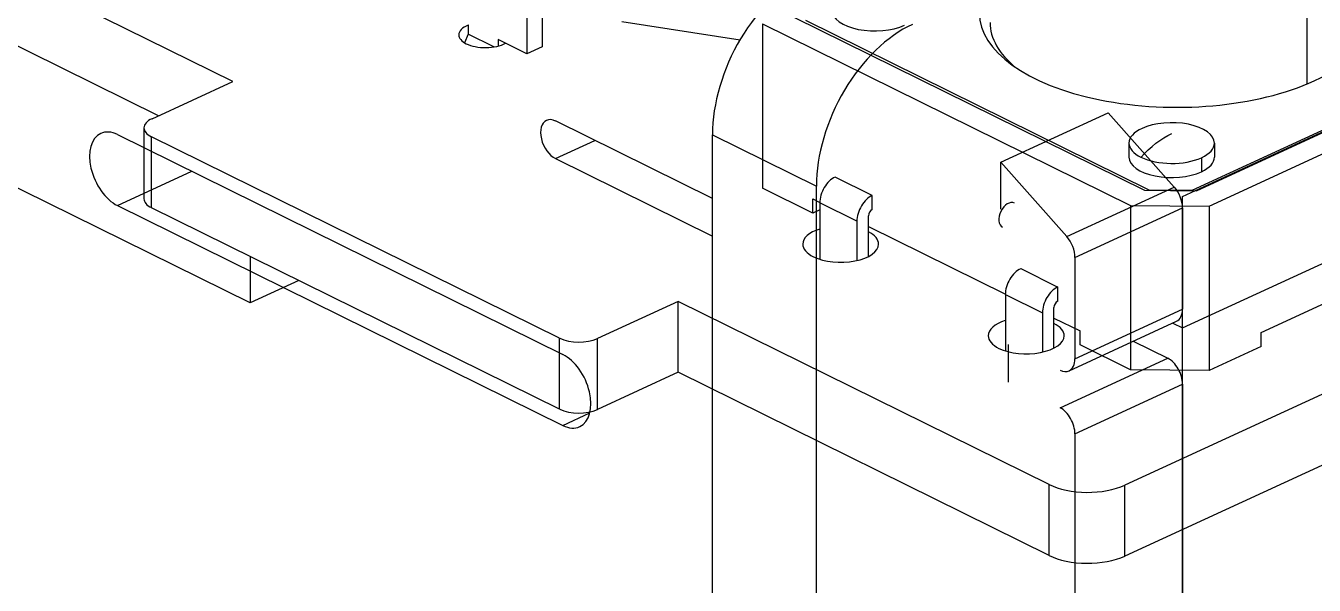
# Model space of a CAD drawing. Header units: millimetres. Extents: x -72 to 43, y -70 to 80.
# Drawn here: x -36.89 to -12.77, y -36.52 to -26.06 of the extents above; entities that cross this region are included whole.
import ezdxf

# ---------------------------------------------------------------- set-up
doc = ezdxf.new("R2010")
doc.units = ezdxf.units.MM
doc.layers.add('Sketch064', color=7, linetype='CONTINUOUS')
doc.layers.add('Sketch065', color=7, linetype='CONTINUOUS')

msp = doc.modelspace()

# ---------------------------------------------------------------- linework, layer by layer
at = {"layer": 'Sketch064'}
for p, q in [((-25.731, -25.977), (-23.517, -26.319)), ((-15.232, -29.248), (-7.835, -25.842)), ((-18.635, -28.61), (-16.621, -27.683)), ((-15.385, -29.075), (-16.621, -27.683)), ((-24.032, -29.289), (-26.973, -27.838)), ((-35.172, -28.093), (-26.834, -32.206)), ((-26.973, -28.542), (-26.235, -28.202)), ((-24.032, -28.097), (-22.087, -29.057)), ((-24.032, -67.835), (-24.032, -28.097)), ((-15.232, -31.709), (-7.835, -28.304)), ((-15.232, -31.709), (-8.041, -28.399)), ((-26.973, -28.542), (-24.032, -29.992)), ((-17.399, -30.002), (-18.635, -28.61)), ((-18.635, -29.49), (-18.635, -28.61)), ((-35.172, -29.421), (-33.78, -28.78)), ((-22.087, -68.794), (-22.087, -29.057)), ((-17.399, -30.002), (-15.385, -29.075)), ((-35.172, -29.421), (-26.834, -33.534)), ((-15.232, -31.709), (-15.232, -29.248)), ((-17.245, -30.392), (-15.232, -29.465)), ((-15.232, -29.465), (-15.232, -31.358)), ((-17.245, -30.392), (-17.245, -32.285)), ((-17.245, -32.285), (-15.232, -31.358)), ((-17.356, -32.511), (-15.342, -31.584)), ((-15.416, -31.618), (-15.232, -31.709)), ((-15.416, -31.618), (-15.232, -31.709)), ((-15.232, -42.469), (-15.232, -31.709)), ((-18.491, -32.725), (-18.491, -32.022)), ((-16.154, -31.958), (-15.509, -32.276)), ((-17.523, -33.203), (-15.509, -32.276)), ((-17.245, -33.692), (-15.232, -32.764)), ((-15.232, -32.764), (-15.232, -42.721)), ((-26.834, -33.534), (-26.33, -33.301)), ((-17.245, -33.692), (-17.245, -43.648))]:
    msp.add_line(p, q, dxfattribs=at)
for centre, major_axis, ratio, start_param, end_param in [((-22.235, -27.269), (-1.106, -2.242), 0.632255, 3.804109, 5.374906), ((-20.289, -28.229), (-1.106, -2.242), 0.632255, 3.804109, 5.374906), ((-26.973, -28.19), (-0.167, 0.363), 0.610857, 0, 2.495701), ((-26.973, -28.19), (-0.167, 0.363), 0.610857, 5.637293, 0), ((-35.172, -28.757), (-0.316, 0.686), 0.610857, 0, 2.495701), ((-35.172, -28.757), (-0.316, 0.686), 0.610857, 5.637293, 0), ((-15.509, -29.328), (0.167, -0.363), 0.610857, 0.924904, 2.032053), ((-18.491, -29.599), (-0.111, -0.224), 0.632255, 3.141593, 0), ((-17.523, -30.255), (0.167, -0.363), 0.610857, 0.924904, 2.032053), ((-15.509, -31.221), (0.167, -0.363), 0.610857, 0, 0.924904), ((-26.834, -32.87), (-0.316, 0.686), 0.610857, 3.141593, 5.637293), ((-17.523, -32.148), (0.167, -0.363), 0.610857, 0, 0.924904), ((-15.509, -32.627), (0.167, -0.363), 0.610857, 0.924904, 2.495701), ((-17.523, -32.148), (0.167, -0.363), 0.610857, 5.637293, 0), ((-17.523, -33.555), (0.167, -0.363), 0.610857, 0.924904, 2.495701), ((-26.834, -32.87), (-0.316, 0.686), 0.610857, 2.495701, 3.141593)]:
    msp.add_ellipse(centre, major_axis=major_axis, ratio=ratio, start_param=start_param, end_param=end_param, dxfattribs=at)
at = {"layer": 'Sketch065'}
for p, q in [((-33.014, -27.1), (-49.69, -18.874)), ((-12.905, -19.546), (-12.905, -27.148)), ((-34.406, -27.741), (-49.69, -20.202)), ((-27.51, -24.111), (-27.51, -26.581)), ((-27.222, -24.228), (-27.222, -26.449)), ((-28.604, -26.042), (-28.604, -26.217)), ((-23.098, -26.018), (-23.098, -29.095)), ((-23.098, -26.018), (-16.205, -29.418)), ((-22.494, -25.904), (-15.946, -29.134)), ((-22.292, -25.954), (-15.86, -29.127)), ((-28.604, -26.217), (-28.673, -26.376)), ((-28.126, -26.453), (-28.604, -26.217)), ((-15.052, -29.134), (-8.394, -26.068)), ((-27.51, -26.581), (-28.048, -26.316)), ((-28.048, -26.316), (-28.048, -26.437)), ((-27.222, -26.449), (-27.51, -26.581)), ((-34.525, -27.795), (-33.014, -27.1)), ((-32.691, -31.24), (-39.75, -27.758)), ((-34.677, -27.967), (-34.677, -29.294)), ((-14.973, -29.142), (-12.375, -27.946)), ((-26.894, -31.902), (-34.537, -28.132)), ((-34.537, -29.46), (-34.537, -28.132)), ((-14.735, -29.43), (-11.887, -28.118)), ((-16.234, -28.251), (-16.234, -28.514)), ((-14.634, -28.251), (-14.634, -28.514)), ((-14.878, -28.525), (-14.878, -28.789)), ((-21.041, -29.23), (-21.736, -28.887)), ((-22.153, -29.561), (-23.098, -29.095)), ((-15.946, -29.134), (-14.973, -29.142)), ((-15.86, -29.127), (-15.86, -29.135)), ((-15.86, -29.127), (-15.052, -29.134)), ((-15.052, -29.134), (-15.052, -29.141)), ((-22.153, -29.561), (-22.153, -29.297)), ((-22.153, -29.297), (-22.023, -29.361)), ((-21.329, -29.714), (-22.024, -29.372)), ((-22.024, -29.372), (-22.024, -30.425)), ((-21.041, -29.494), (-21.041, -29.23)), ((-16.205, -29.418), (-14.735, -29.43)), ((-16.205, -29.418), (-16.205, -32.495)), ((-14.735, -29.43), (-14.735, -32.507)), ((-13.756, -31.793), (-8.578, -29.409)), ((-26.894, -33.23), (-34.537, -29.46)), ((-22.024, -29.501), (-22.153, -29.561)), ((-21.113, -30.374), (-21.113, -29.615)), ((-21.329, -29.714), (-21.329, -30.449)), ((-21.113, -29.81), (-18.549, -31.075)), ((-32.691, -30.37), (-32.691, -31.24)), ((-18.262, -30.601), (-17.567, -30.944)), ((-31.778, -30.82), (-32.691, -31.24)), ((-18.549, -31.085), (-18.549, -32.139)), ((-18.549, -31.085), (-17.855, -31.428)), ((-17.567, -31.208), (-17.567, -30.944)), ((-24.676, -31.213), (-26.187, -31.908)), ((-17.728, -34.64), (-24.676, -31.213)), ((-24.676, -32.54), (-24.676, -31.213)), ((-17.639, -32.088), (-17.639, -31.329)), ((-17.855, -31.428), (-17.855, -32.162)), ((-17.639, -31.524), (-17.15, -31.765)), ((-17.15, -32.029), (-17.15, -31.765)), ((-13.756, -32.056), (-13.756, -31.793)), ((-26.894, -33.23), (-26.894, -31.902)), ((-26.187, -33.235), (-26.187, -31.908)), ((-16.205, -32.495), (-17.15, -32.029)), ((-13.756, -32.056), (-14.735, -32.507)), ((-24.676, -32.54), (-26.187, -33.235)), ((-17.728, -35.967), (-24.676, -32.54)), ((-11.639, -32.499), (-16.314, -34.651)), ((-14.735, -32.507), (-16.205, -32.495)), ((-11.639, -33.827), (-16.314, -35.979)), ((-17.728, -35.967), (-17.728, -34.64)), ((-16.314, -35.979), (-16.314, -34.651))]:
    msp.add_line(p, q, dxfattribs=at)
for centre, major_axis, ratio, start_param, end_param in [((-20.992, -25.773), (0.8, 0), 0.476557, 3.141593, 5.480576), ((-28.283, -26.227), (-0.5, 0), 0.476557, 5.410345, 0), ((-15.336, -25.819), (3.7, 0), 0.476557, 3.141593, 5.480576), ((-15.336, -25.995), (3.5, 0), 0.476557, 3.141593, 3.670801), ((-15.336, -25.819), (3.7, 0), 0.476557, 5.480576, 0), ((-28.283, -26.227), (-0.5, 0), 0.476557, 0, 0.768187), ((-28.283, -26.227), (-0.5, 0), 0.476557, 0.768187, 2.41697), ((-34.177, -27.967), (-0.5, 0), 0.476557, 5.480578, 0), ((-34.177, -27.967), (-0.5, 0), 0.476557, 0, 0.768184), ((-15.434, -28.251), (0.8, 0), 0.476557, 2.338983, 3.141593), ((-15.434, -28.251), (0.8, 0), 0.476557, 0, 2.338983), ((-15.434, -28.251), (0.8, 0), 0.476557, 3.141593, 3.90978), ((-15.434, -28.251), (0.8, 0), 0.476557, 5.480576, 0), ((-15.434, -28.514), (0.8, 0), 0.476557, 3.141593, 5.480576), ((-15.434, -28.251), (0.8, 0), 0.476557, 3.90978, 5.480576), ((-15.434, -28.514), (0.8, 0), 0.476557, 5.480576, 0), ((-21.736, -29.239), (-0.177, -0.359), 0.632255, 3.804109, 5.374906), ((-34.177, -29.294), (-0.5, 0), 0.476557, 0, 0.768184), ((-21.041, -29.582), (-0.177, -0.359), 0.632255, 3.804109, 5.374906), ((-21.041, -29.582), (0.0442, 0.0897), 0.632255, 0.662517, 2.233313), ((-21.632, -30.142), (-0.711, 0), 0.476557, 5.295393, 0), ((-21.632, -30.142), (-0.711, 0), 0.476557, 3.141593, 3.894339), ((-21.632, -30.142), (-0.711, 0), 0.476557, 0, 0.768187), ((-21.632, -30.142), (-0.711, 0), 0.476557, 0.768187, 3.141593), ((-18.262, -30.953), (-0.177, -0.359), 0.632255, 3.804109, 5.374906), ((-17.567, -31.295), (-0.177, -0.359), 0.632255, 3.804109, 5.374906), ((-17.567, -31.295), (0.0442, 0.0897), 0.632255, 0.662517, 2.233313), ((-18.158, -31.856), (-0.711, 0), 0.476557, 5.295393, 0), ((-18.158, -31.856), (-0.711, 0), 0.476557, 3.141593, 3.894339), ((-26.534, -31.737), (-0.5, 0), 0.476557, 0.76819, 2.338981), ((-18.158, -31.856), (-0.711, 0), 0.476557, 0, 0.768187), ((-18.158, -31.856), (-0.711, 0), 0.476557, 0.768187, 3.141593), ((-26.534, -33.064), (-0.5, 0), 0.476557, 0.76819, 2.338981), ((-17.009, -34.309), (-1, 0), 0.476557, 0.768186, 2.338984), ((-17.009, -35.636), (-1, 0), 0.476557, 0.768186, 2.338984)]:
    msp.add_ellipse(centre, major_axis=major_axis, ratio=ratio, start_param=start_param, end_param=end_param, dxfattribs=at)
msp.add_open_spline([(-16.009, -28.515), (-15.833, -28.319), (-15.634, -28.166), (-15.434, -28.075)], degree=3, dxfattribs=at)

doc.saveas('drawing.dxf')
